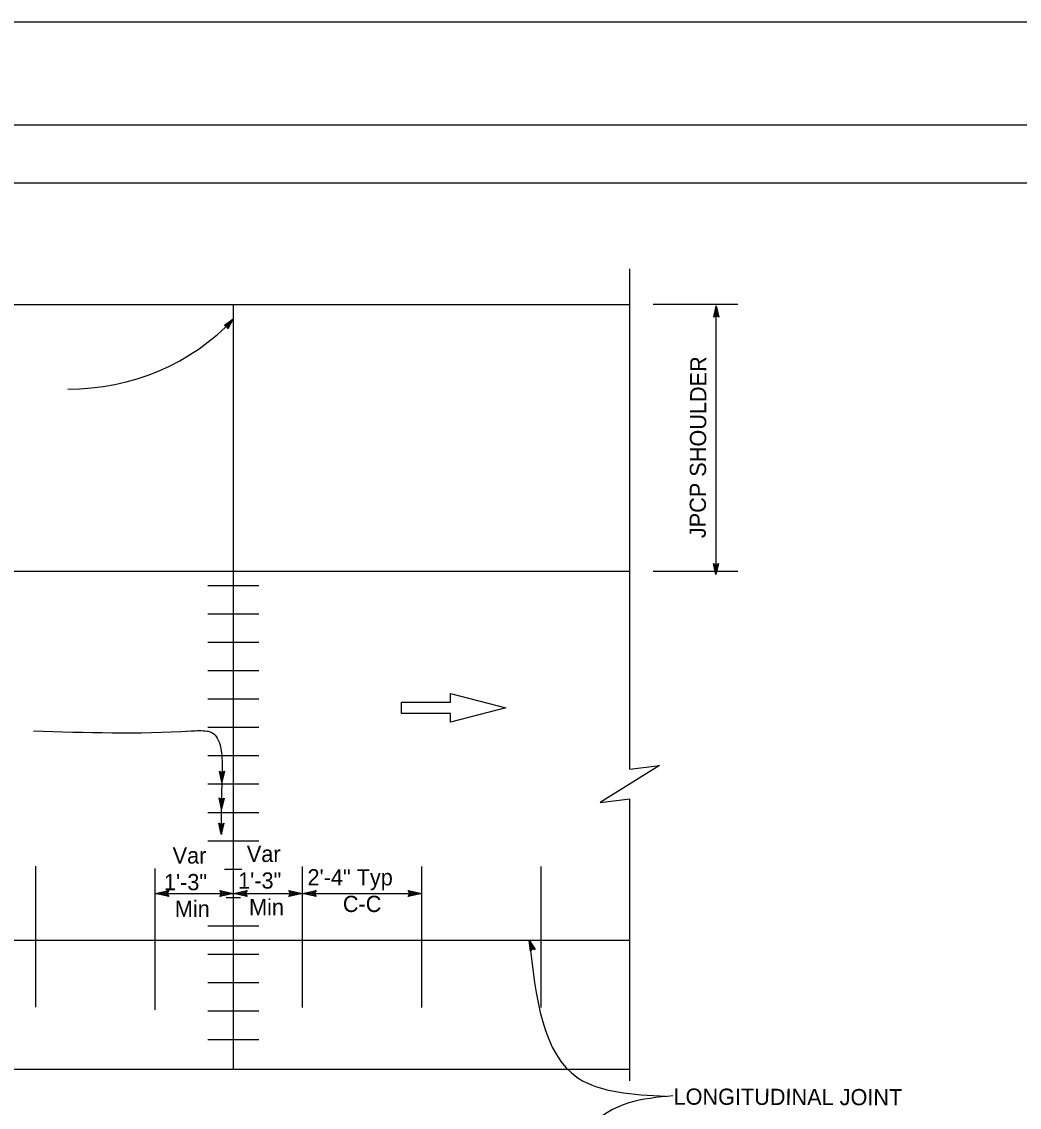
# Model space of a CAD drawing. Extents: x -894 to 866, y -476 to 714.
# Drawn here: x -169 to 262, y 244.7 to 713.6 of the extents above; entities that cross this region are included whole.
import ezdxf

# ---------------------------------------------------------------- set-up
doc = ezdxf.new("R2010")
doc.units = 0
for name, color, linetype in [('10 Sheet Format', 7, 'Continuous'), ('56 Stage 3 Anno', 7, 'Continuous'), ('57 Undefined', 7, 'Continuous'), ('60 Nongeo Data', 7, 'Continuous')]:
    doc.layers.add(name, color=color, linetype=linetype)

msp = doc.modelspace()

# ---------------------------------------------------------------- linework, layer by layer
at = {"layer": '10 Sheet Format'}
for p, q in [((-863.43, 668.96), (836.57, 668.96)), ((-813.45, 643.96), (811.55, 643.96)), ((16.21, 419.75), (16.21, 423.39)), ((16.21, 423.39), (40.12, 417.25)), ((-4.89, 417.25), (-4.89, 419.75)), ((-4.89, 419.75), (16.21, 419.75)), ((-4.89, 414.75), (-4.89, 417.25)), ((40.12, 417.25), (16.21, 411.11)), ((16.21, 414.75), (-4.89, 414.75)), ((16.21, 411.11), (16.21, 414.75))]:
    msp.add_line(p, q, dxfattribs=at)
for points in [[(-894.04, 713.55), (865.96, 713.55), (865.96, -476.45), (-894.04, -476.45)], [(-863.43, 668.96), (836.59, 668.96), (836.59, -431.03), (-863.43, -431.03)]]:
    msp.add_lwpolyline(points, close=True, dxfattribs=at)
at = {"layer": '56 Stage 3 Anno'}
for p, q in [((129.99, 586.02), (131.06, 590.82)), ((131.06, 590.82), (131.06, 590.82)), ((131.06, 590.82), (132.13, 586.02)), ((131.06, 586.66), (129.99, 586.02)), ((129.99, 586.02), (129.99, 586.02)), ((130.28, 586.2), (131.06, 589.72)), ((130.57, 586.38), (131.06, 588.61)), ((130.84, 586.53), (131.06, 587.51)), ((131.06, 588.61), (131.56, 586.35)), ((131.06, 587.51), (131.28, 586.54)), ((132.13, 586.02), (131.06, 586.66)), ((131.07, 589.71), (131.84, 586.21)), ((132.13, 586.02), (132.13, 586.02)), ((-81.57, 582.35), (-77.56, 585.19)), ((-80.34, 582.11), (-81.57, 582.35)), ((-81.57, 582.35), (-81.57, 582.35)), ((-81.24, 582.29), (-78.3, 584.37)), ((-80.9, 582.23), (-79.04, 583.55)), ((-80.6, 582.15), (-79.78, 582.73)), ((-79.98, 580.92), (-80.34, 582.11)), ((-79.78, 582.73), (-80.27, 581.87)), ((-79.04, 583.55), (-80.18, 581.54)), ((-78.3, 584.37), (-80.07, 581.25)), ((-77.56, 585.19), (-79.98, 580.92)), ((-77.56, 585.19), (-77.56, 585.19)), ((-79.98, 580.92), (-79.98, 580.92)), ((130.96, 474.81), (129.89, 479.62)), ((129.89, 479.61), (129.89, 479.61)), ((129.89, 479.61), (130.96, 478.97)), ((130.96, 475.93), (130.18, 479.43)), ((130.96, 477.03), (130.46, 479.29)), ((130.96, 478.13), (130.75, 479.1)), ((130.96, 478.97), (132.03, 479.61)), ((132.03, 479.61), (130.96, 474.81)), ((131.75, 479.44), (130.96, 475.92)), ((131.46, 479.25), (130.96, 477.03)), ((131.18, 479.11), (130.96, 478.13)), ((132.03, 479.61), (132.03, 479.61)), ((130.96, 474.81), (130.96, 474.81)), ((-82.59, 385.13), (-83.52, 389.96)), ((-83.52, 389.95), (-83.52, 389.95)), ((-83.52, 389.95), (-82.48, 389.28)), ((-82.57, 386.24), (-83.24, 389.76)), ((-82.53, 387.34), (-82.97, 389.61)), ((-82.5, 388.44), (-82.68, 389.41)), ((-81.39, 389.89), (-82.59, 385.13)), ((-81.68, 389.73), (-82.56, 386.23)), ((-81.97, 389.55), (-82.53, 387.34)), ((-82.25, 389.42), (-82.5, 388.44)), ((-82.48, 389.28), (-81.39, 389.89)), ((-81.39, 389.89), (-81.39, 389.89)), ((-82.59, 385.13), (-82.59, 385.13)), ((-82.72, 373.54), (-83.65, 378.37)), ((-83.65, 378.37), (-83.65, 378.37)), ((-83.65, 378.37), (-82.61, 377.7)), ((-82.69, 374.65), (-83.37, 378.17)), ((-82.66, 375.75), (-83.1, 378.02)), ((-82.63, 376.85), (-82.81, 377.82)), ((-81.52, 378.3), (-82.72, 373.54)), ((-81.8, 378.14), (-82.69, 374.64)), ((-82.1, 377.96), (-82.66, 375.75)), ((-82.38, 377.83), (-82.63, 376.85)), ((-82.61, 377.7), (-81.52, 378.3)), ((-81.52, 378.3), (-81.52, 378.3)), ((-82.72, 373.54), (-82.72, 373.54)), ((-82.74, 362.68), (-83.76, 367.49)), ((-83.76, 367.49), (-83.76, 367.49)), ((-83.76, 367.49), (-82.7, 366.84)), ((-82.73, 363.8), (-83.47, 367.3)), ((-82.71, 364.89), (-83.2, 367.16)), ((-82.7, 366), (-82.91, 366.97)), ((-81.62, 367.47), (-82.74, 362.68)), ((-81.91, 367.3), (-82.73, 363.79)), ((-82.2, 367.12), (-82.71, 364.89)), ((-82.7, 366.84), (-81.62, 367.47)), ((-82.48, 366.98), (-82.7, 366)), ((-81.62, 367.47), (-81.62, 367.47)), ((-82.74, 362.68), (-82.74, 362.68)), ((-111.38, 337.06), (-77.54, 337.06)), ((-77.54, 337.06), (-47.69, 337.06)), ((-47.69, 337.06), (3.88, 337.06)), ((50.84, 312.1), (50.22, 316.98)), ((50.22, 316.98), (50.22, 316.98)), ((50.22, 316.98), (52.85, 312.82)), ((51.05, 312.36), (50.59, 315.94)), ((50.6, 315.93), (52.51, 312.9)), ((51.25, 312.63), (50.97, 314.9)), ((50.97, 314.9), (52.21, 312.94)), ((51.63, 313.07), (50.84, 312.1)), ((50.84, 312.1), (50.84, 312.1)), ((51.47, 312.86), (51.34, 313.86)), ((51.34, 313.86), (51.87, 313.02)), ((52.85, 312.82), (51.63, 313.07)), ((52.85, 312.82), (52.85, 312.82))]:
    msp.add_line(p, q, dxfattribs=at)
for points in [[(-105.48, 335.74), (-111.38, 337.06), (-105.47, 338.37), (-105.69, 338.02), (-110.01, 337.07), (-105.68, 336.09), (-105.89, 336.44), (-108.66, 337.06), (-105.89, 337.67), (-106.11, 337.32), (-107.3, 337.06), (-106.1, 336.79), (-106.26, 337.06), (-105.47, 338.37), (-106.26, 337.06)], [(-83.45, 338.38), (-77.54, 337.06), (-83.45, 335.75), (-83.24, 336.1), (-78.91, 337.06), (-83.24, 338.03), (-83.03, 337.68), (-80.26, 337.06), (-83.03, 336.45), (-82.82, 336.8), (-81.62, 337.07), (-82.82, 337.33), (-82.66, 337.06), (-83.45, 335.75), (-82.66, 337.06)], [(-71.63, 335.74), (-77.54, 337.06), (-71.63, 338.37), (-71.84, 338.02), (-76.17, 337.07), (-71.84, 336.09), (-72.05, 336.44), (-74.82, 337.06), (-72.05, 337.67), (-72.26, 337.32), (-73.46, 337.06), (-72.26, 336.79), (-72.42, 337.06), (-71.63, 338.37), (-72.42, 337.06)], [(-53.6, 338.38), (-47.69, 337.06), (-53.6, 335.75), (-53.39, 336.1), (-49.06, 337.06), (-53.39, 338.03), (-53.18, 337.68), (-50.41, 337.06), (-53.18, 336.45), (-52.97, 336.8), (-51.77, 337.07), (-52.97, 337.33), (-52.81, 337.06), (-53.6, 335.75), (-52.81, 337.06)], [(-41.79, 335.74), (-47.69, 337.06), (-41.79, 338.37), (-42, 338.02), (-46.32, 337.07), (-42, 336.09), (-42.2, 336.44), (-44.97, 337.06), (-42.21, 337.67), (-42.42, 337.32), (-43.61, 337.06), (-42.41, 336.79), (-42.58, 337.06), (-41.79, 338.37), (-42.58, 337.06)], [(-2.03, 338.38), (3.88, 337.06), (-2.03, 335.75), (-1.82, 336.1), (2.51, 337.06), (-1.82, 338.03), (-1.61, 337.68), (1.16, 337.06), (-1.61, 336.45), (-1.4, 336.8), (-0.2, 337.07), (-1.4, 337.33), (-1.24, 337.06), (-2.03, 335.75), (-1.24, 337.06)]]:
    msp.add_lwpolyline(points, close=True, dxfattribs=at)
at = {"layer": '60 Nongeo Data'}
for p, q in [((93.8, 424.66), (93.8, 606.87)), ((-394.66, 591.46), (93.8, 591.46)), ((-77.54, 261.16), (-77.54, 591.46)), ((103.8, 591.56), (140.36, 591.56)), ((131.04, 475), (131.04, 590.21)), ((-394.71, 476.27), (93.8, 476.27)), ((-77.54, 261.16), (-77.54, 476.27)), ((103.8, 476.25), (140.36, 476.25)), ((-88.56, 470.15), (-66.52, 470.15)), ((-88.56, 457.89), (-66.52, 457.89)), ((-88.56, 445.64), (-66.52, 445.64)), ((-88.56, 433.39), (-66.52, 433.39)), ((93.8, 390.78), (93.8, 424.69)), ((-88.56, 421.13), (-66.52, 421.13)), ((-88.56, 408.88), (-66.52, 408.88)), ((-88.56, 396.62), (-66.52, 396.62)), ((-88.56, 384.37), (-66.52, 384.37)), ((93.8, 370.34), (93.8, 377.98)), ((-88.56, 372.12), (-66.52, 372.12)), ((93.8, 256.16), (93.8, 370.25)), ((-88.56, 359.86), (-66.52, 359.86)), ((-162.95, 287.93), (-162.95, 348.93)), ((-111.38, 286.8), (-111.38, 347.8)), ((-81.32, 347.61), (-73.92, 347.61)), ((-47.69, 287.78), (-47.69, 348.77)), ((3.88, 287.78), (3.88, 348.77)), ((55.45, 287.78), (55.45, 348.77)), ((-80.71, 335.35), (-74.42, 335.35)), ((-88.56, 323.1), (-66.52, 323.1)), ((-657.74, 316.97), (50.2, 316.97)), ((-28.53, 316.97), (-0.97, 316.97)), ((-28.53, 316.97), (-0.97, 316.97)), ((50.2, 316.97), (93.8, 316.97)), ((-88.56, 310.84), (-66.52, 310.84)), ((-88.56, 298.59), (-66.52, 298.59)), ((-88.56, 286.34), (-66.52, 286.34)), ((-88.56, 274.08), (-66.52, 274.08)), ((-252.38, 261.16), (93.8, 261.16))]:
    msp.add_line(p, q, dxfattribs=at)
msp.add_lwpolyline([(93.8, 390.78), (106.6, 392.38), (81, 376.38), (93.8, 377.98)], dxfattribs=at)
msp.add_ellipse((-148.85, 640.2), major_axis=(93.27, 0), ratio=0.91455, start_param=4.709473, end_param=5.582789, dxfattribs=at)
for points in [[(-163.92, 407.26), (-95.82, 407.26), (-88.83, 407.21), (-88.02, 407.05), (-86.61, 406.44), (-84.51, 404.2), (-82.57, 396.74), (-82.45, 387.46), (-82.72, 378.93), (-82.72, 362.49)], [(50.25, 316.99), (71.47, 257.34), (109.21, 249.5)], [(112.35, 249.68), (93.3, 246.63), (44.84, 175.22)]]:
    msp.add_spline(points, degree=3, dxfattribs=at)

# ---------------------------------------------------------------- texts
at = {"layer": '57 Undefined'}
for s, rotation, p in [('JPCP SHOULDER', 89.7918, (126.56, 490.52)), ('LONGITUDINAL JOINT', 359.8239, (112.62, 245.89))]:
    msp.add_text(s, height=7, rotation=rotation, dxfattribs=at).set_placement(p)
for s, p in [('Var', (-103.77, 349.99)), ('Var', (-71.72, 350.68)), ('2\'-4" Typ', (-45.5, 340.58)), ('1\'-3"', (-107.53, 338.49)), ('1\'-3"', (-75.48, 339.18)), ('Min', (-102.81, 326.99)), ('Min', (-70.76, 327.68)), ('C-C', (-30.22, 329.08))]:
    msp.add_text(s, height=7, dxfattribs=at).set_placement(p)

doc.saveas('drawing.dxf')
